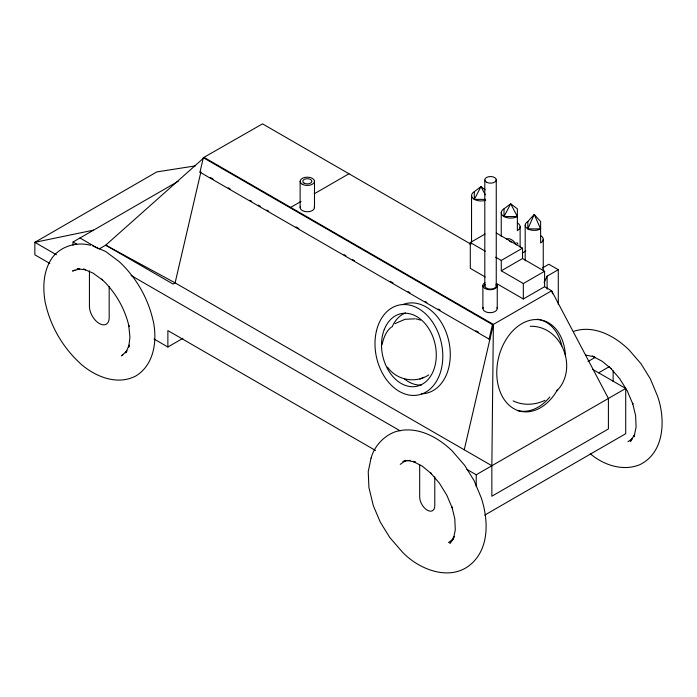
<?xml version="1.0" encoding="UTF-8"?>
<svg xmlns="http://www.w3.org/2000/svg" width="697" height="697" viewBox="0 0 697 697"><rect width="100%" height="100%" fill="white"/><g stroke="black" fill="none" stroke-linecap="round" stroke-linejoin="round"><path stroke-width="1.05" d="M491.855 465.735L493.371 324.419L551.641 290.78L608.403 398.449L608.403 428.951L491.855 496.238L491.855 465.735L175.113 282.869L105.717 245.17L99.044 249.021M490.008 338.925L489.094 339.117L199.969 172.194L203.341 157.696L262.525 123.857L470.919 244.177M489.094 339.117L492.465 324.619L493.371 324.419L464.237 449.792M382.026 344.902C383.481 338.263 385.85 331.371 391.418 327.059M540.611 228.877A9.035 5.21 0 0 1 527.838 228.877A9.035 5.21 0 0 1 527.838 221.507L534.224 214.467L540.611 228.877L527.838 228.877L534.224 214.467L540.611 221.507L540.611 242.957A9.035 5.21 0 0 0 540.611 235.586M469.996 244.394L470.823 242.617M544.087 282.668L547.11 276.16L558.288 269.704L558.288 304.467M485.609 199.377L474.308 199.377L480.982 186.639L485.156 189.784M517.366 216.532A9.444 5.454 0 0 1 504.009 216.532L504.009 208.821L510.692 203.794L517.366 216.532L504.009 216.532L510.692 203.794L517.366 208.821L517.366 230.611A9.444 5.454 0 0 0 517.366 222.901M631.865 439.206L630.376 441.532L634.618 434.397L634.07 436.862L636.1 427.069L635.603 415.586L632.615 403.197L632.85 404.103L627.3 391.008L619.729 378.741L610.642 368.138L611.487 368.983L601.99 361.159L592.293 356.132L594.48 356.829L585.611 355.026M556.886 390.843C578.536 368.704 561.956 325.525 530.295 326.266M122.881 354.703L121.496 355.836L126.993 350.73L125.626 352.917L129.172 345.076L128.692 347.341L129.956 337.034L128.692 325.281L129.058 326.571C124.894 308.449 115.266 291.782 101.666 279.114L102.598 280.072L93.041 273.102L83.492 269.042L85.687 269.765L77.123 268.911L79.702 268.824L72.532 271.037L75.041 270.079M452.954 539.539L449.913 543.338L453.982 536.49L453.329 539.417L455.289 529.955L454.81 518.847L451.917 506.858L452.196 507.93L446.777 495.123L439.363 483.126L430.476 472.758L431.478 473.76L422.295 466.188L412.92 461.336L415.517 462.155L407.013 460.429M485.704 200.248A9.444 5.454 0 0 1 473.49 198.845A9.444 5.454 0 0 1 474.308 191.675L480.982 186.639L485.278 194.829M400.235 464.376L405.968 460.351L402.875 461.536L410.141 460.29M448.493 542.527L451.769 540.227M627.98 441.706L632.284 438.674M73.046 245.196L73.046 241.99L178.258 181.246M290.684 207.401L301.026 201.433M314.181 193.836L348.953 173.762M154.02 339.012L167.872 347.01L182.91 338.324M485.19 276.962L470.301 268.362L470.301 242.556L485.086 234.018M495.645 257.184L501.274 260.434L522.532 248.167L522.532 258.526L544.592 271.264L544.592 286.711L523.334 298.978L496.351 283.4M522.332 252.994L525.834 250.972M501.274 260.434L501.274 270.802L522.532 258.526M542.336 268.023L548.853 264.259L558.288 269.704M501.274 270.802L523.334 283.54L544.592 271.264M588.076 361.482L595.334 357.3M598.636 372.817L609.518 366.535M466.885 469.369L476.225 474.762L625.714 388.456L625.714 433.7L484.694 515.127M395.025 323.626L405.027 319.287L414.881 318.834M387.532 367.145C396.584 380.222 415.621 383.803 428.751 374.873M419.838 379.124L423.602 377.338M544.967 400.313C535.139 405.166 523.038 405.724 513.114 400.888M199.969 172.194L200.884 171.993L175.113 282.869L173.065 284.054L105.717 245.17L204.247 157.496L493.371 324.419M93.564 230.141L34.85 242.329L34.85 254.823L49.836 263.475M573.945 331.249C594.132 324.689 614.798 336.059 628.955 349.807L641.013 363.747L650.362 378.889L657.454 395.948C665.661 418.958 664.816 452.414 639.863 464.672C622.944 471.625 603.506 465.099 590.237 453.703M195.482 165.869L156.842 171.898L34.85 242.329L56.396 254.771M90.575 245.257C76.644 241.659 61.022 246.006 52.223 257.716C43.092 270.915 42.569 287.652 45.296 302.934L45.662 304.223C50.785 326.475 62.608 346.949 79.319 362.518L80.251 363.477C94.966 376.589 117.192 385.911 136.089 375.831C154.264 364.505 157.313 340.598 153.314 321.291L152.948 320.001C147.825 297.75 136.002 277.275 119.292 261.715L105.561 251.417L92.771 245.98M415.891 318.851L420.639 320.106M496.255 232.99L522.532 248.167M470.301 242.556L485.321 251.225M544.592 286.711L551.641 290.78L552.625 293.873M592.415 369.227L625.714 388.456M203.341 157.696L492.465 324.619M210.302 177.43L213.125 179.068M228.189 187.763L230.08 188.852M249.848 200.274L251.739 201.355M258.326 205.162L260.216 206.251M266.803 210.058L268.685 211.147M295.998 226.917L298.821 228.546M344.03 254.64L345.912 255.729M352.508 259.537L354.39 260.626M390.181 281.283L393.003 282.921M408.067 291.616L409.958 292.705M425.022 301.4L426.904 302.489M438.204 309.015L440.095 310.104M475.877 330.761L478.7 332.399M79.955 237.999L98.129 248.498M73.046 241.99L76.775 244.142M131.071 275.481L400.174 430.851M375.57 450.497L167.872 330.587L167.872 347.01M516.834 242.512L518.019 244.028M613.142 370.839L613.142 381.494M547.11 276.16L547.11 289.194M543.251 239.271L543.251 270.593M527.838 221.507L527.838 228.877M525.189 225.192L525.189 260.861M523.334 283.54L523.334 298.978M520.128 226.752L520.128 247.269M501.248 212.672L501.248 236.449M497.257 285.587L497.257 308.544M496.255 179.556L496.255 285.474M484.807 180.14L484.807 286.058M482.89 285.587L482.89 308.544M476.225 474.762L476.225 486.611M474.308 191.675L474.308 199.377M471.547 195.526L471.547 241.998M434.78 476.8L434.78 505.795A10.673 6.16 60 0 1 427.226 510.152A10.673 6.16 60 0 1 419.681 497.083L419.681 464.76M314.495 181.307L314.495 207.619M300.128 181.307L300.128 207.619M109.176 286.484L109.176 317.815A13.957 8.059 60 0 1 99.305 323.513A13.957 8.059 60 0 1 89.434 306.419L89.434 270.767M497.013 307.473A7.188 4.147 0 0 1 490.078 312.692A7.188 4.147 0 0 1 483.134 307.473M314.251 206.547A7.188 4.147 0 0 1 307.316 211.766A7.188 4.147 0 0 1 300.372 206.547M403.188 304.423A45.976 33.212 77.6 0 1 449.016 342.157A45.976 33.212 77.6 0 1 421.406 393.805M557.452 389.754A46.795 33.543 -76.6 0 1 502.798 397.307A46.795 33.543 -76.6 0 1 519.936 324.828A46.795 33.543 -76.6 0 1 565.45 355.897M504.009 216.532A9.444 5.454 0 0 1 504.009 208.821M542.005 320.324A46.795 33.543 -76.6 0 1 561.852 345.982M549.776 397.02A46.795 33.543 -76.6 0 1 517.392 410.533M537.282 319.182A46.795 33.543 -76.6 0 1 541.09 320.019M496.299 283.513A7.188 4.147 0 0 1 494.199 288.985A7.188 4.147 0 0 1 484.572 288.253A7.188 4.147 0 0 1 484.999 282.651M495.933 284.629A5.75 3.319 0 0 1 490.287 289.081A5.75 3.319 0 0 1 485.321 284.367M421.337 385.04A37.15 26.834 77.6 0 1 404.373 378.837M392.158 326.876A37.15 26.834 77.6 0 1 405.549 312.918M509.289 240.866A9.915 5.724 60 0 1 511.101 242.19M506.51 239.123A9.915 5.724 60 0 1 516.425 244.847M371.039 458.147L368.234 471.66L368.922 487.517L373.331 505.7L380.301 522.149L389.815 537.561L402.23 551.893C419.167 569.928 451.508 582.587 472.148 563.106C489.529 546.736 488.24 519.326 481.409 498.242L474.16 480.73L464.646 465.317L452.231 450.985C437.498 436.618 415.917 425.135 394.946 431.896C383.385 436.278 374.324 446.263 371.039 458.147M486.846 182.396A5.75 3.319 0 0 0 496.194 180.427A5.75 3.319 0 0 0 488.562 176.733A5.75 3.319 0 0 0 486.846 182.396M302.237 184.243A7.188 4.147 0 0 0 314.251 182.387A7.188 4.147 0 0 0 305.452 177.308A7.188 4.147 0 0 0 302.237 184.243M304.119 183.154A4.513 2.605 0 0 0 311.672 181.987A4.513 2.605 0 0 0 306.149 178.789A4.513 2.605 0 0 0 304.119 183.154M376.38 331.214A45.976 33.212 77.6 0 0 416.815 395.234A45.976 33.212 77.6 0 0 433.482 323.504A45.976 33.212 77.6 0 0 376.38 331.214M384.265 329.498A37.15 26.834 77.6 0 0 410.803 386.635A37.15 26.834 77.6 0 0 431.6 333.811A37.15 26.834 77.6 0 0 384.265 329.498"/></g></svg>
